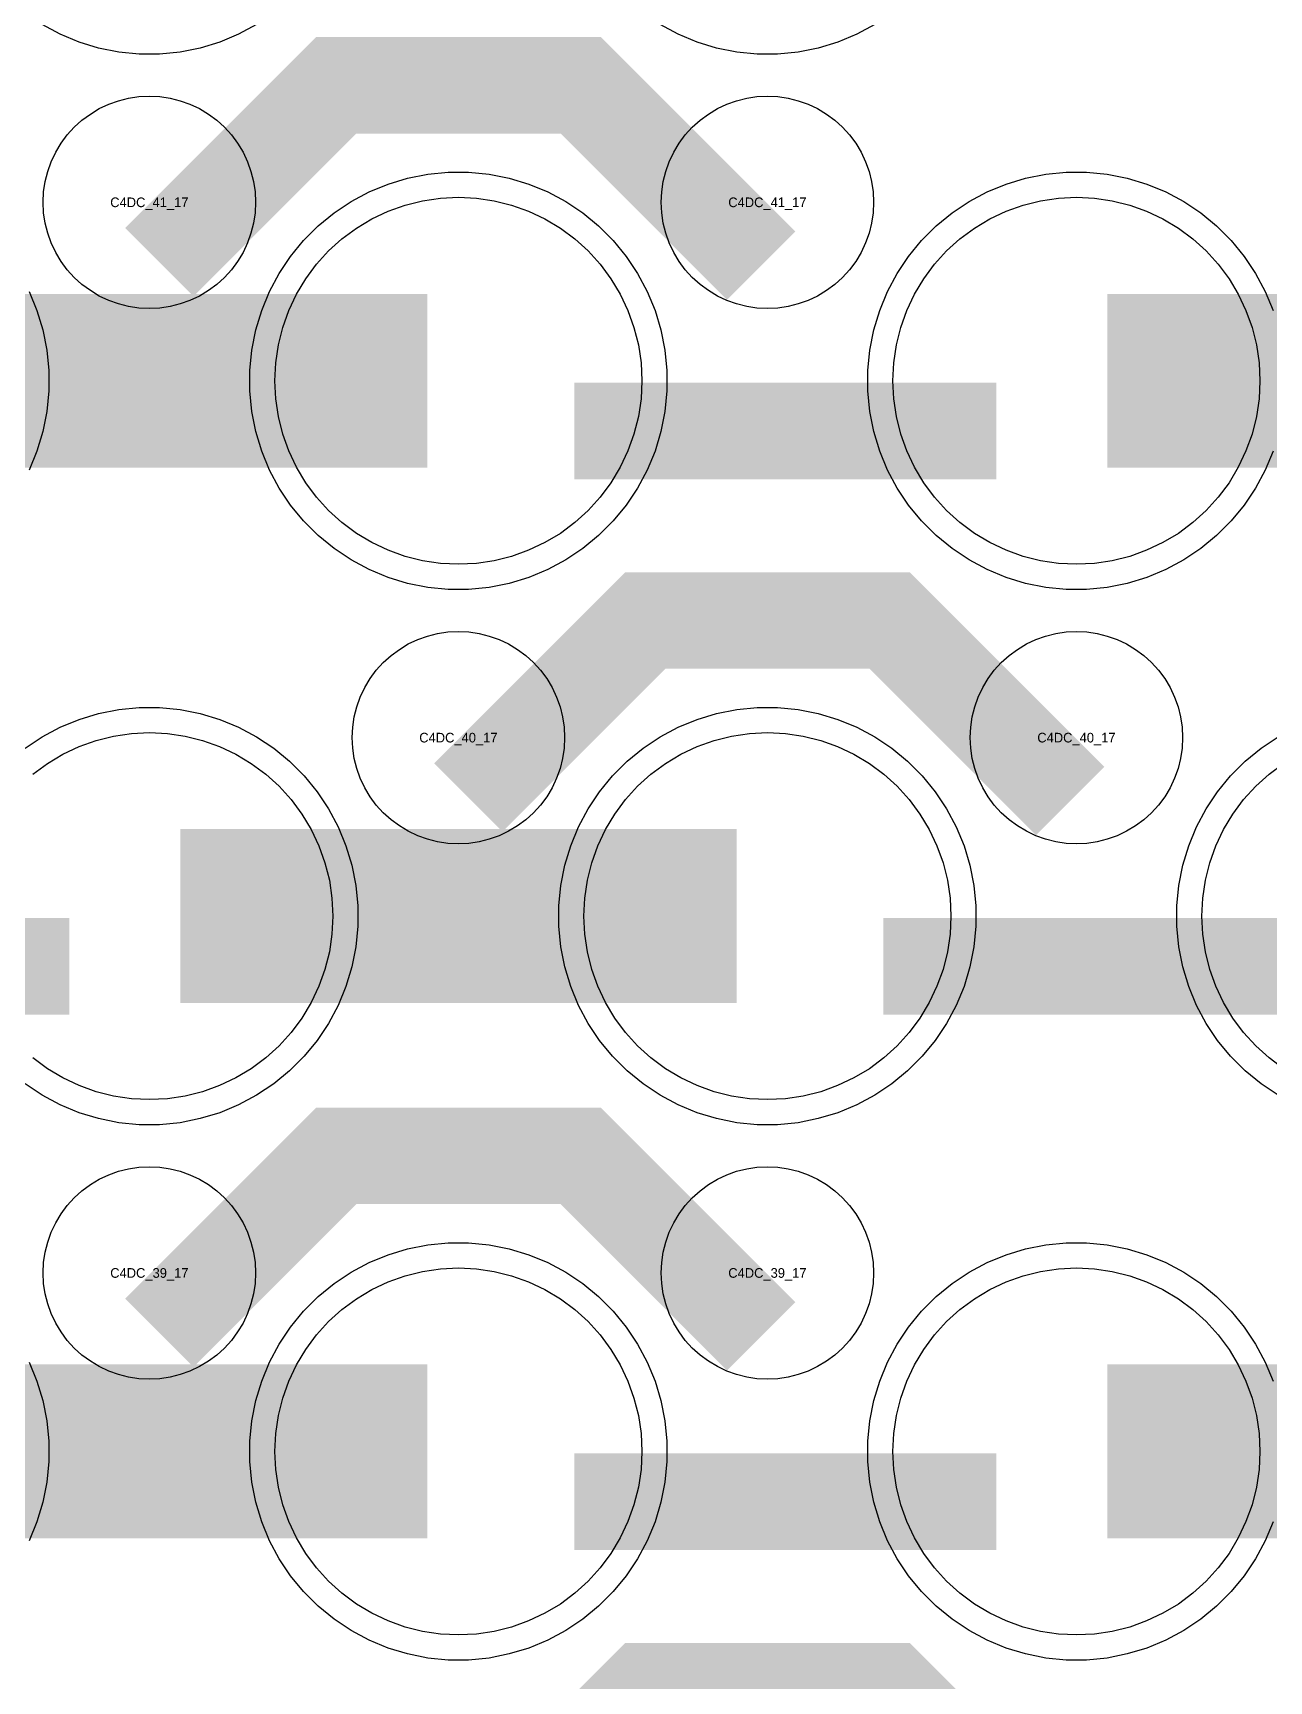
# Model space of a CAD drawing. Extents: x -11880 to 11880, y -14992 to 14992.
# Drawn here: x -6590.1 to -6270.1, y -9495 to -9068.4 of the extents above; entities that cross this region are included whole.
import ezdxf
from ezdxf.enums import TextEntityAlignment as Align

# ---------------------------------------------------------------- set-up
doc = ezdxf.new("R2010")
doc.units = 0
doc.header["$MEASUREMENT"] = 0
for name, color, linetype in [('GDS_775_DT_237', 138, 'CONTINUOUS'), ('RDL1_FS', 34, 'CONTINUOUS'), ('RDL_BS', 160, 'CONTINUOUS')]:
    doc.layers.add(name, color=color, linetype=linetype)

msp = doc.modelspace()

# ---------------------------------------------------------------- linework, layer by layer
at = {"layer": 'RDL1_FS'}
for points in [[(-6480, -9205.944), (-6484.657, -9205.715), (-6489.268, -9205.031), (-6493.791, -9203.899), (-6498.181, -9202.327), (-6502.395, -9200.335), (-6506.395, -9197.937), (-6510.14, -9195.159), (-6513.594, -9192.029), (-6516.724, -9188.575), (-6519.502, -9184.83), (-6521.9, -9180.83), (-6523.892, -9176.616), (-6525.464, -9172.226), (-6526.596, -9167.703), (-6527.28, -9163.092), (-6527.509, -9158.435), (-6527.28, -9153.778), (-6526.596, -9149.167), (-6525.464, -9144.644), (-6523.892, -9140.254), (-6521.9, -9136.04), (-6519.502, -9132.04), (-6516.724, -9128.295), (-6513.594, -9124.841), (-6510.14, -9121.711), (-6506.395, -9118.933), (-6502.395, -9116.535), (-6498.181, -9114.543), (-6493.791, -9112.971), (-6489.268, -9111.839), (-6484.657, -9111.155), (-6480, -9110.926), (-6475.343, -9111.155), (-6470.732, -9111.839), (-6466.209, -9112.971), (-6461.819, -9114.543), (-6457.605, -9116.535), (-6453.605, -9118.933), (-6449.86, -9121.711), (-6446.406, -9124.841), (-6443.276, -9128.295), (-6440.498, -9132.04), (-6438.1, -9136.04), (-6436.108, -9140.254), (-6434.536, -9144.644), (-6433.404, -9149.167), (-6432.72, -9153.778), (-6432.491, -9158.435), (-6432.72, -9163.092), (-6433.404, -9167.703), (-6434.536, -9172.226), (-6436.108, -9176.616), (-6438.1, -9180.83), (-6440.498, -9184.83), (-6443.276, -9188.575), (-6446.406, -9192.029), (-6449.86, -9195.159), (-6453.605, -9197.937), (-6457.605, -9200.335), (-6461.819, -9202.327), (-6466.209, -9203.899), (-6470.732, -9205.031), (-6475.343, -9205.715)], [(-6320, -9205.944), (-6324.657, -9205.715), (-6329.268, -9205.031), (-6333.791, -9203.899), (-6338.181, -9202.327), (-6342.395, -9200.335), (-6346.395, -9197.937), (-6350.14, -9195.159), (-6353.594, -9192.029), (-6356.724, -9188.575), (-6359.502, -9184.83), (-6361.9, -9180.83), (-6363.892, -9176.616), (-6365.464, -9172.226), (-6366.596, -9167.703), (-6367.28, -9163.092), (-6367.509, -9158.435), (-6367.28, -9153.778), (-6366.596, -9149.167), (-6365.464, -9144.644), (-6363.892, -9140.254), (-6361.9, -9136.04), (-6359.502, -9132.04), (-6356.724, -9128.295), (-6353.594, -9124.841), (-6350.14, -9121.711), (-6346.395, -9118.933), (-6342.395, -9116.535), (-6338.181, -9114.543), (-6333.791, -9112.971), (-6329.268, -9111.839), (-6324.657, -9111.155), (-6320, -9110.926), (-6315.343, -9111.155), (-6310.732, -9111.839), (-6306.209, -9112.971), (-6301.819, -9114.543), (-6297.605, -9116.535), (-6293.605, -9118.933), (-6289.86, -9121.711), (-6286.406, -9124.841), (-6283.276, -9128.295), (-6280.498, -9132.04), (-6278.1, -9136.04), (-6276.108, -9140.254), (-6274.536, -9144.644), (-6273.404, -9149.167), (-6272.72, -9153.778), (-6272.491, -9158.435), (-6272.72, -9163.092), (-6273.404, -9167.703), (-6274.536, -9172.226), (-6276.108, -9176.616), (-6278.1, -9180.83), (-6280.498, -9184.83), (-6283.276, -9188.575), (-6286.406, -9192.029), (-6289.86, -9195.159), (-6293.605, -9197.937), (-6297.605, -9200.335), (-6301.819, -9202.327), (-6306.209, -9203.899), (-6310.732, -9205.031), (-6315.343, -9205.715)]]:
    msp.add_lwpolyline(points, close=True, dxfattribs=at)
for points in [[(-6631.998, -9158.435, 45, 45, 0), (-6559.998, -9158.435, 45, 45, 0)], [(-6559.998, -9158.435, 45, 45, 0), (-6487.998, -9158.435, 45, 45, 0)], [(-6311.998, -9158.435, 45, 45, 0), (-6239.998, -9158.435, 45, 45, 0)]]:
    msp.add_lwpolyline(points, format="xyseb", dxfattribs=at)
at = {"layer": 'RDL1_FS', "color": 240, "true_color": 0xed1f24}
for points in [[(-6590.14, -9260.276), (-6586.395, -9257.498), (-6582.395, -9255.1), (-6578.181, -9253.108), (-6573.791, -9251.536), (-6569.268, -9250.404), (-6564.657, -9249.72), (-6560, -9249.491), (-6555.343, -9249.72), (-6550.732, -9250.404), (-6546.209, -9251.536), (-6541.819, -9253.108), (-6537.605, -9255.1), (-6533.605, -9257.498), (-6529.86, -9260.276), (-6526.406, -9263.406), (-6523.276, -9266.86), (-6520.498, -9270.605), (-6518.1, -9274.605), (-6516.108, -9278.819), (-6514.536, -9283.209), (-6513.404, -9287.732), (-6512.72, -9292.343), (-6512.491, -9297), (-6512.72, -9301.657), (-6513.404, -9306.268), (-6514.536, -9310.791), (-6516.108, -9315.181), (-6518.1, -9319.395), (-6520.498, -9323.395), (-6523.276, -9327.14), (-6526.406, -9330.594), (-6529.86, -9333.724), (-6533.605, -9336.502), (-6537.605, -9338.9), (-6541.819, -9340.892), (-6546.209, -9342.464), (-6550.732, -9343.596), (-6555.343, -9344.28), (-6560, -9344.509), (-6564.657, -9344.28), (-6569.268, -9343.596), (-6573.791, -9342.464), (-6578.181, -9340.892), (-6582.395, -9338.9), (-6586.395, -9336.502), (-6590.14, -9333.724)], [(-6266.395, -9336.502), (-6270.14, -9333.724), (-6273.594, -9330.594), (-6276.724, -9327.14), (-6279.502, -9323.395), (-6281.9, -9319.395), (-6283.892, -9315.181), (-6285.464, -9310.791), (-6286.596, -9306.268), (-6287.28, -9301.657), (-6287.509, -9297), (-6287.28, -9292.343), (-6286.596, -9287.732), (-6285.464, -9283.209), (-6283.892, -9278.819), (-6281.9, -9274.605), (-6279.502, -9270.605), (-6276.724, -9266.86), (-6273.594, -9263.406), (-6270.14, -9260.276), (-6266.395, -9257.498)]]:
    msp.add_lwpolyline(points, dxfattribs=at)
for points in [[(-6400, -9344.509), (-6404.657, -9344.28), (-6409.268, -9343.596), (-6413.791, -9342.464), (-6418.181, -9340.892), (-6422.395, -9338.9), (-6426.395, -9336.502), (-6430.14, -9333.724), (-6433.594, -9330.594), (-6436.724, -9327.14), (-6439.502, -9323.395), (-6441.9, -9319.395), (-6443.892, -9315.181), (-6445.464, -9310.791), (-6446.596, -9306.268), (-6447.28, -9301.657), (-6447.509, -9297), (-6447.28, -9292.343), (-6446.596, -9287.732), (-6445.464, -9283.209), (-6443.892, -9278.819), (-6441.9, -9274.605), (-6439.502, -9270.605), (-6436.724, -9266.86), (-6433.594, -9263.406), (-6430.14, -9260.276), (-6426.395, -9257.498), (-6422.395, -9255.1), (-6418.181, -9253.108), (-6413.791, -9251.536), (-6409.268, -9250.404), (-6404.657, -9249.72), (-6400, -9249.491), (-6395.343, -9249.72), (-6390.732, -9250.404), (-6386.209, -9251.536), (-6381.819, -9253.108), (-6377.605, -9255.1), (-6373.605, -9257.498), (-6369.86, -9260.276), (-6366.406, -9263.406), (-6363.276, -9266.86), (-6360.498, -9270.605), (-6358.1, -9274.605), (-6356.108, -9278.819), (-6354.536, -9283.209), (-6353.404, -9287.732), (-6352.72, -9292.343), (-6352.491, -9297), (-6352.72, -9301.657), (-6353.404, -9306.268), (-6354.536, -9310.791), (-6356.108, -9315.181), (-6358.1, -9319.395), (-6360.498, -9323.395), (-6363.276, -9327.14), (-6366.406, -9330.594), (-6369.86, -9333.724), (-6373.605, -9336.502), (-6377.605, -9338.9), (-6381.819, -9340.892), (-6386.209, -9342.464), (-6390.732, -9343.596), (-6395.343, -9344.28)], [(-6480, -9483.074), (-6484.657, -9482.845), (-6489.268, -9482.161), (-6493.791, -9481.029), (-6498.181, -9479.457), (-6502.395, -9477.465), (-6506.395, -9475.067), (-6510.14, -9472.289), (-6513.594, -9469.159), (-6516.724, -9465.705), (-6519.502, -9461.96), (-6521.9, -9457.96), (-6523.892, -9453.746), (-6525.464, -9449.356), (-6526.596, -9444.833), (-6527.28, -9440.222), (-6527.509, -9435.565), (-6527.28, -9430.908), (-6526.596, -9426.297), (-6525.464, -9421.774), (-6523.892, -9417.384), (-6521.9, -9413.17), (-6519.502, -9409.17), (-6516.724, -9405.425), (-6513.594, -9401.971), (-6510.14, -9398.841), (-6506.395, -9396.063), (-6502.395, -9393.665), (-6498.181, -9391.673), (-6493.791, -9390.101), (-6489.268, -9388.969), (-6484.657, -9388.285), (-6480, -9388.056), (-6475.343, -9388.285), (-6470.732, -9388.969), (-6466.209, -9390.101), (-6461.819, -9391.673), (-6457.605, -9393.665), (-6453.605, -9396.063), (-6449.86, -9398.841), (-6446.406, -9401.971), (-6443.276, -9405.425), (-6440.498, -9409.17), (-6438.1, -9413.17), (-6436.108, -9417.384), (-6434.536, -9421.774), (-6433.404, -9426.297), (-6432.72, -9430.908), (-6432.491, -9435.565), (-6432.72, -9440.222), (-6433.404, -9444.833), (-6434.536, -9449.356), (-6436.108, -9453.746), (-6438.1, -9457.96), (-6440.498, -9461.96), (-6443.276, -9465.705), (-6446.406, -9469.159), (-6449.86, -9472.289), (-6453.605, -9475.067), (-6457.605, -9477.465), (-6461.819, -9479.457), (-6466.209, -9481.029), (-6470.732, -9482.161), (-6475.343, -9482.845)], [(-6320, -9483.074), (-6324.657, -9482.845), (-6329.268, -9482.161), (-6333.791, -9481.029), (-6338.181, -9479.457), (-6342.395, -9477.465), (-6346.395, -9475.067), (-6350.14, -9472.289), (-6353.594, -9469.159), (-6356.724, -9465.705), (-6359.502, -9461.96), (-6361.9, -9457.96), (-6363.892, -9453.746), (-6365.464, -9449.356), (-6366.596, -9444.833), (-6367.28, -9440.222), (-6367.509, -9435.565), (-6367.28, -9430.908), (-6366.596, -9426.297), (-6365.464, -9421.774), (-6363.892, -9417.384), (-6361.9, -9413.17), (-6359.502, -9409.17), (-6356.724, -9405.425), (-6353.594, -9401.971), (-6350.14, -9398.841), (-6346.395, -9396.063), (-6342.395, -9393.665), (-6338.181, -9391.673), (-6333.791, -9390.101), (-6329.268, -9388.969), (-6324.657, -9388.285), (-6320, -9388.056), (-6315.343, -9388.285), (-6310.732, -9388.969), (-6306.209, -9390.101), (-6301.819, -9391.673), (-6297.605, -9393.665), (-6293.605, -9396.063), (-6289.86, -9398.841), (-6286.406, -9401.971), (-6283.276, -9405.425), (-6280.498, -9409.17), (-6278.1, -9413.17), (-6276.108, -9417.384), (-6274.536, -9421.774), (-6273.404, -9426.297), (-6272.72, -9430.908), (-6272.491, -9435.565), (-6272.72, -9440.222), (-6273.404, -9444.833), (-6274.536, -9449.356), (-6276.108, -9453.746), (-6278.1, -9457.96), (-6280.498, -9461.96), (-6283.276, -9465.705), (-6286.406, -9469.159), (-6289.86, -9472.289), (-6293.605, -9475.067), (-6297.605, -9477.465), (-6301.819, -9479.457), (-6306.209, -9481.029), (-6310.732, -9482.161), (-6315.343, -9482.845)]]:
    msp.add_lwpolyline(points, close=True, dxfattribs=at)
for points in [[(-6551.998, -9297, 45, 45, 0), (-6479.998, -9297, 45, 45, 0)], [(-6479.998, -9297, 45, 45, 0), (-6407.998, -9297, 45, 45, 0)], [(-6631.998, -9435.565, 45, 45, 0), (-6559.998, -9435.565, 45, 45, 0)], [(-6559.998, -9435.565, 45, 45, 0), (-6487.998, -9435.565, 45, 45, 0)], [(-6311.998, -9435.565, 45, 45, 0), (-6239.998, -9435.565, 45, 45, 0)]]:
    msp.add_lwpolyline(points, format="xyseb", dxfattribs=at)
at = {"layer": 'RDL_BS'}
for points in [[(-6532.223, -9066.258), (-6536.885, -9068.75), (-6541.795, -9070.781), (-6546.835, -9072.312), (-6552.062, -9073.358), (-6557.356, -9073.875), (-6562.644, -9073.875), (-6567.938, -9073.358), (-6573.165, -9072.312), (-6578.205, -9070.781), (-6583.115, -9068.75), (-6587.777, -9066.258)], [(-6372.223, -9066.258), (-6376.885, -9068.75), (-6381.795, -9070.781), (-6386.835, -9072.312), (-6392.062, -9073.358), (-6397.356, -9073.875), (-6402.644, -9073.875), (-6407.938, -9073.358), (-6413.165, -9072.312), (-6418.205, -9070.781), (-6423.115, -9068.75), (-6427.777, -9066.258)], [(-6269.094, -9176.64), (-6271.125, -9181.55), (-6273.617, -9186.212), (-6276.564, -9190.626), (-6279.926, -9194.727), (-6283.708, -9198.509), (-6287.809, -9201.871), (-6292.223, -9204.818), (-6296.885, -9207.31), (-6301.795, -9209.341), (-6306.835, -9210.872), (-6312.062, -9211.918), (-6317.356, -9212.435), (-6322.644, -9212.435), (-6327.938, -9211.918), (-6333.165, -9210.872), (-6338.205, -9209.341), (-6343.115, -9207.31), (-6347.777, -9204.818), (-6352.191, -9201.871), (-6356.292, -9198.509), (-6360.074, -9194.727), (-6363.436, -9190.626), (-6366.383, -9186.212), (-6368.875, -9181.55), (-6370.906, -9176.64), (-6372.437, -9171.6), (-6373.483, -9166.373), (-6374, -9161.079), (-6374, -9155.791), (-6373.483, -9150.497), (-6372.437, -9145.27), (-6370.906, -9140.23), (-6368.875, -9135.32), (-6366.383, -9130.658), (-6363.436, -9126.244), (-6360.074, -9122.143), (-6356.292, -9118.361), (-6352.191, -9114.999), (-6347.777, -9112.052), (-6343.115, -9109.56), (-6338.205, -9107.529), (-6333.165, -9105.998), (-6327.938, -9104.952), (-6322.644, -9104.435), (-6317.356, -9104.435), (-6312.062, -9104.952), (-6306.835, -9105.998), (-6301.795, -9107.529), (-6296.885, -9109.56), (-6292.223, -9112.052), (-6287.809, -9114.999), (-6283.708, -9118.361), (-6279.926, -9122.143), (-6276.564, -9126.244), (-6273.617, -9130.658), (-6271.125, -9135.32), (-6269.094, -9140.23)], [(-6591.125, -9135.32), (-6589.094, -9140.23), (-6587.563, -9145.27), (-6586.517, -9150.497), (-6586, -9155.791), (-6586, -9161.079), (-6586.517, -9166.373), (-6587.563, -9171.6), (-6589.094, -9176.64), (-6591.125, -9181.55)]]:
    msp.add_lwpolyline(points, dxfattribs=at)
for points in [[(-6557.438, -9127.749, 25, 25, 0), (-6511.623, -9081.934, 25, 25, 0), (-6478.07, -9081.934, 25, 25, 0)], [(-6401.599, -9128.648, 25, 25, 0), (-6448.313, -9081.934, 25, 25, 0), (-6478.071, -9081.934, 25, 25, 0)], [(-6449.984, -9171.448, 25, 25, 0), (-6340.719, -9171.448, 25, 25, 0)], [(-6477.438, -9266.314, 25, 25, 0), (-6431.623, -9220.499, 25, 25, 0), (-6398.07, -9220.499, 25, 25, 0)], [(-6321.599, -9267.213, 25, 25, 0), (-6368.313, -9220.499, 25, 25, 0), (-6398.071, -9220.499, 25, 25, 0)], [(-6557.438, -9404.879, 25, 25, 0), (-6511.623, -9359.064, 25, 25, 0), (-6478.07, -9359.064, 25, 25, 0)], [(-6401.599, -9405.778, 25, 25, 0), (-6448.313, -9359.064, 25, 25, 0), (-6478.071, -9359.064, 25, 25, 0)], [(-6477.438, -9543.444, 25, 25, 0), (-6431.623, -9497.629, 25, 25, 0), (-6398.07, -9497.629, 25, 25, 0)], [(-6321.599, -9544.343, 25, 25, 0), (-6368.313, -9497.629, 25, 25, 0), (-6398.071, -9497.629, 25, 25, 0)]]:
    msp.add_lwpolyline(points, format="xyseb", dxfattribs=at)
for points in [[(-6560, -9139.741), (-6562.693, -9139.609), (-6565.365, -9139.213), (-6567.984, -9138.556), (-6570.519, -9137.649), (-6572.956, -9136.497), (-6575.28, -9135.104), (-6577.443, -9133.501), (-6579.442, -9131.689), (-6581.254, -9129.69), (-6582.857, -9127.527), (-6584.25, -9125.203), (-6585.402, -9122.766), (-6586.309, -9120.231), (-6586.966, -9117.612), (-6587.362, -9114.94), (-6587.494, -9112.247), (-6587.362, -9109.554), (-6586.966, -9106.882), (-6586.309, -9104.263), (-6585.402, -9101.728), (-6584.25, -9099.291), (-6582.857, -9096.967), (-6581.254, -9094.804), (-6579.442, -9092.805), (-6577.443, -9090.993), (-6575.28, -9089.39), (-6572.956, -9087.997), (-6570.519, -9086.845), (-6567.984, -9085.938), (-6565.365, -9085.281), (-6562.693, -9084.885), (-6560, -9084.753), (-6557.307, -9084.885), (-6554.635, -9085.281), (-6552.016, -9085.938), (-6549.481, -9086.845), (-6547.044, -9087.997), (-6544.72, -9089.39), (-6542.557, -9090.993), (-6540.558, -9092.805), (-6538.746, -9094.804), (-6537.143, -9096.967), (-6535.75, -9099.291), (-6534.598, -9101.728), (-6533.691, -9104.263), (-6533.034, -9106.882), (-6532.638, -9109.554), (-6532.506, -9112.247), (-6532.638, -9114.94), (-6533.034, -9117.612), (-6533.691, -9120.231), (-6534.598, -9122.766), (-6535.75, -9125.203), (-6537.143, -9127.527), (-6538.746, -9129.69), (-6540.558, -9131.689), (-6542.557, -9133.501), (-6544.72, -9135.104), (-6547.044, -9136.497), (-6549.481, -9137.649), (-6552.016, -9138.556), (-6554.635, -9139.213), (-6557.307, -9139.609)], [(-6400, -9139.741), (-6402.693, -9139.609), (-6405.365, -9139.213), (-6407.984, -9138.556), (-6410.519, -9137.649), (-6412.956, -9136.497), (-6415.28, -9135.104), (-6417.443, -9133.501), (-6419.442, -9131.689), (-6421.254, -9129.69), (-6422.857, -9127.527), (-6424.25, -9125.203), (-6425.402, -9122.766), (-6426.309, -9120.231), (-6426.966, -9117.612), (-6427.362, -9114.94), (-6427.494, -9112.247), (-6427.362, -9109.554), (-6426.966, -9106.882), (-6426.309, -9104.263), (-6425.402, -9101.728), (-6424.25, -9099.291), (-6422.857, -9096.967), (-6421.254, -9094.804), (-6419.442, -9092.805), (-6417.443, -9090.993), (-6415.28, -9089.39), (-6412.956, -9087.997), (-6410.519, -9086.845), (-6407.984, -9085.938), (-6405.365, -9085.281), (-6402.693, -9084.885), (-6400, -9084.753), (-6397.307, -9084.885), (-6394.635, -9085.281), (-6392.016, -9085.938), (-6389.481, -9086.845), (-6387.044, -9087.997), (-6384.72, -9089.39), (-6382.557, -9090.993), (-6380.558, -9092.805), (-6378.746, -9094.804), (-6377.143, -9096.967), (-6375.75, -9099.291), (-6374.598, -9101.728), (-6373.691, -9104.263), (-6373.034, -9106.882), (-6372.638, -9109.554), (-6372.506, -9112.247), (-6372.638, -9114.94), (-6373.034, -9117.612), (-6373.691, -9120.231), (-6374.598, -9122.766), (-6375.75, -9125.203), (-6377.143, -9127.527), (-6378.746, -9129.69), (-6380.558, -9131.689), (-6382.557, -9133.501), (-6384.72, -9135.104), (-6387.044, -9136.497), (-6389.481, -9137.649), (-6392.016, -9138.556), (-6394.635, -9139.213), (-6397.307, -9139.609)], [(-6482.644, -9212.435), (-6487.938, -9211.918), (-6493.165, -9210.872), (-6498.205, -9209.341), (-6503.115, -9207.31), (-6507.777, -9204.818), (-6512.191, -9201.871), (-6516.292, -9198.509), (-6520.074, -9194.727), (-6523.436, -9190.626), (-6526.383, -9186.212), (-6528.875, -9181.55), (-6530.906, -9176.64), (-6532.437, -9171.6), (-6533.483, -9166.373), (-6534, -9161.079), (-6534, -9155.791), (-6533.483, -9150.497), (-6532.437, -9145.27), (-6530.906, -9140.23), (-6528.875, -9135.32), (-6526.383, -9130.658), (-6523.436, -9126.244), (-6520.074, -9122.143), (-6516.292, -9118.361), (-6512.191, -9114.999), (-6507.777, -9112.052), (-6503.115, -9109.56), (-6498.205, -9107.529), (-6493.165, -9105.998), (-6487.938, -9104.952), (-6482.644, -9104.435), (-6477.356, -9104.435), (-6472.062, -9104.952), (-6466.835, -9105.998), (-6461.795, -9107.529), (-6456.885, -9109.56), (-6452.223, -9112.052), (-6447.809, -9114.999), (-6443.708, -9118.361), (-6439.926, -9122.143), (-6436.564, -9126.244), (-6433.617, -9130.658), (-6431.125, -9135.32), (-6429.094, -9140.23), (-6427.563, -9145.27), (-6426.517, -9150.497), (-6426, -9155.791), (-6426, -9161.079), (-6426.517, -9166.373), (-6427.563, -9171.6), (-6429.094, -9176.64), (-6431.125, -9181.55), (-6433.617, -9186.212), (-6436.564, -9190.626), (-6439.926, -9194.727), (-6443.708, -9198.509), (-6447.809, -9201.871), (-6452.223, -9204.818), (-6456.885, -9207.31), (-6461.795, -9209.341), (-6466.835, -9210.872), (-6472.062, -9211.918), (-6477.356, -9212.435)], [(-6480, -9278.306), (-6482.693, -9278.174), (-6485.365, -9277.778), (-6487.984, -9277.121), (-6490.519, -9276.214), (-6492.956, -9275.062), (-6495.28, -9273.669), (-6497.443, -9272.066), (-6499.442, -9270.254), (-6501.254, -9268.255), (-6502.857, -9266.092), (-6504.25, -9263.768), (-6505.402, -9261.331), (-6506.309, -9258.796), (-6506.966, -9256.177), (-6507.362, -9253.505), (-6507.494, -9250.812), (-6507.362, -9248.119), (-6506.966, -9245.447), (-6506.309, -9242.828), (-6505.402, -9240.293), (-6504.25, -9237.856), (-6502.857, -9235.532), (-6501.254, -9233.369), (-6499.442, -9231.37), (-6497.443, -9229.558), (-6495.28, -9227.955), (-6492.956, -9226.562), (-6490.519, -9225.41), (-6487.984, -9224.503), (-6485.365, -9223.846), (-6482.693, -9223.45), (-6480, -9223.318), (-6477.307, -9223.45), (-6474.635, -9223.846), (-6472.016, -9224.503), (-6469.481, -9225.41), (-6467.044, -9226.562), (-6464.72, -9227.955), (-6462.557, -9229.558), (-6460.558, -9231.37), (-6458.746, -9233.369), (-6457.143, -9235.532), (-6455.75, -9237.856), (-6454.598, -9240.293), (-6453.691, -9242.828), (-6453.034, -9245.447), (-6452.638, -9248.119), (-6452.506, -9250.812), (-6452.638, -9253.505), (-6453.034, -9256.177), (-6453.691, -9258.796), (-6454.598, -9261.331), (-6455.75, -9263.768), (-6457.143, -9266.092), (-6458.746, -9268.255), (-6460.558, -9270.254), (-6462.557, -9272.066), (-6464.72, -9273.669), (-6467.044, -9275.062), (-6469.481, -9276.214), (-6472.016, -9277.121), (-6474.635, -9277.778), (-6477.307, -9278.174)], [(-6320, -9278.306), (-6322.693, -9278.174), (-6325.365, -9277.778), (-6327.984, -9277.121), (-6330.519, -9276.214), (-6332.956, -9275.062), (-6335.28, -9273.669), (-6337.443, -9272.066), (-6339.442, -9270.254), (-6341.254, -9268.255), (-6342.857, -9266.092), (-6344.25, -9263.768), (-6345.402, -9261.331), (-6346.309, -9258.796), (-6346.966, -9256.177), (-6347.362, -9253.505), (-6347.494, -9250.812), (-6347.362, -9248.119), (-6346.966, -9245.447), (-6346.309, -9242.828), (-6345.402, -9240.293), (-6344.25, -9237.856), (-6342.857, -9235.532), (-6341.254, -9233.369), (-6339.442, -9231.37), (-6337.443, -9229.558), (-6335.28, -9227.955), (-6332.956, -9226.562), (-6330.519, -9225.41), (-6327.984, -9224.503), (-6325.365, -9223.846), (-6322.693, -9223.45), (-6320, -9223.318), (-6317.307, -9223.45), (-6314.635, -9223.846), (-6312.016, -9224.503), (-6309.481, -9225.41), (-6307.044, -9226.562), (-6304.72, -9227.955), (-6302.557, -9229.558), (-6300.558, -9231.37), (-6298.746, -9233.369), (-6297.143, -9235.532), (-6295.75, -9237.856), (-6294.598, -9240.293), (-6293.691, -9242.828), (-6293.034, -9245.447), (-6292.638, -9248.119), (-6292.506, -9250.812), (-6292.638, -9253.505), (-6293.034, -9256.177), (-6293.691, -9258.796), (-6294.598, -9261.331), (-6295.75, -9263.768), (-6297.143, -9266.092), (-6298.746, -9268.255), (-6300.558, -9270.254), (-6302.557, -9272.066), (-6304.72, -9273.669), (-6307.044, -9275.062), (-6309.481, -9276.214), (-6312.016, -9277.121), (-6314.635, -9277.778), (-6317.307, -9278.174)], [(-6560, -9416.871), (-6562.693, -9416.739), (-6565.365, -9416.343), (-6567.984, -9415.686), (-6570.519, -9414.779), (-6572.956, -9413.627), (-6575.28, -9412.234), (-6577.443, -9410.631), (-6579.442, -9408.819), (-6581.254, -9406.82), (-6582.857, -9404.657), (-6584.25, -9402.333), (-6585.402, -9399.896), (-6586.309, -9397.361), (-6586.966, -9394.742), (-6587.362, -9392.07), (-6587.494, -9389.377), (-6587.362, -9386.684), (-6586.966, -9384.012), (-6586.309, -9381.393), (-6585.402, -9378.858), (-6584.25, -9376.421), (-6582.857, -9374.097), (-6581.254, -9371.934), (-6579.442, -9369.935), (-6577.443, -9368.123), (-6575.28, -9366.52), (-6572.956, -9365.127), (-6570.519, -9363.975), (-6567.984, -9363.068), (-6565.365, -9362.411), (-6562.693, -9362.015), (-6560, -9361.883), (-6557.307, -9362.015), (-6554.635, -9362.411), (-6552.016, -9363.068), (-6549.481, -9363.975), (-6547.044, -9365.127), (-6544.72, -9366.52), (-6542.557, -9368.123), (-6540.558, -9369.935), (-6538.746, -9371.934), (-6537.143, -9374.097), (-6535.75, -9376.421), (-6534.598, -9378.858), (-6533.691, -9381.393), (-6533.034, -9384.012), (-6532.638, -9386.684), (-6532.506, -9389.377), (-6532.638, -9392.07), (-6533.034, -9394.742), (-6533.691, -9397.361), (-6534.598, -9399.896), (-6535.75, -9402.333), (-6537.143, -9404.657), (-6538.746, -9406.82), (-6540.558, -9408.819), (-6542.557, -9410.631), (-6544.72, -9412.234), (-6547.044, -9413.627), (-6549.481, -9414.779), (-6552.016, -9415.686), (-6554.635, -9416.343), (-6557.307, -9416.739)], [(-6400, -9416.871), (-6402.693, -9416.739), (-6405.365, -9416.343), (-6407.984, -9415.686), (-6410.519, -9414.779), (-6412.956, -9413.627), (-6415.28, -9412.234), (-6417.443, -9410.631), (-6419.442, -9408.819), (-6421.254, -9406.82), (-6422.857, -9404.657), (-6424.25, -9402.333), (-6425.402, -9399.896), (-6426.309, -9397.361), (-6426.966, -9394.742), (-6427.362, -9392.07), (-6427.494, -9389.377), (-6427.362, -9386.684), (-6426.966, -9384.012), (-6426.309, -9381.393), (-6425.402, -9378.858), (-6424.25, -9376.421), (-6422.857, -9374.097), (-6421.254, -9371.934), (-6419.442, -9369.935), (-6417.443, -9368.123), (-6415.28, -9366.52), (-6412.956, -9365.127), (-6410.519, -9363.975), (-6407.984, -9363.068), (-6405.365, -9362.411), (-6402.693, -9362.015), (-6400, -9361.883), (-6397.307, -9362.015), (-6394.635, -9362.411), (-6392.016, -9363.068), (-6389.481, -9363.975), (-6387.044, -9365.127), (-6384.72, -9366.52), (-6382.557, -9368.123), (-6380.558, -9369.935), (-6378.746, -9371.934), (-6377.143, -9374.097), (-6375.75, -9376.421), (-6374.598, -9378.858), (-6373.691, -9381.393), (-6373.034, -9384.012), (-6372.638, -9386.684), (-6372.506, -9389.377), (-6372.638, -9392.07), (-6373.034, -9394.742), (-6373.691, -9397.361), (-6374.598, -9399.896), (-6375.75, -9402.333), (-6377.143, -9404.657), (-6378.746, -9406.82), (-6380.558, -9408.819), (-6382.557, -9410.631), (-6384.72, -9412.234), (-6387.044, -9413.627), (-6389.481, -9414.779), (-6392.016, -9415.686), (-6394.635, -9416.343), (-6397.307, -9416.739)]]:
    msp.add_lwpolyline(points, close=True, dxfattribs=at)
at = {"layer": 'RDL_BS', "color": 240, "true_color": 0xed1f24}
for points in [[(-6592.191, -9253.564), (-6587.777, -9250.617), (-6583.115, -9248.125), (-6578.205, -9246.094), (-6573.165, -9244.563), (-6567.938, -9243.517), (-6562.644, -9243), (-6557.356, -9243), (-6552.062, -9243.517), (-6546.835, -9244.563), (-6541.795, -9246.094), (-6536.885, -9248.125), (-6532.223, -9250.617), (-6527.809, -9253.564), (-6523.708, -9256.926), (-6519.926, -9260.708), (-6516.564, -9264.809), (-6513.617, -9269.223), (-6511.125, -9273.885), (-6509.094, -9278.795), (-6507.563, -9283.835), (-6506.517, -9289.062), (-6506, -9294.356), (-6506, -9299.644), (-6506.517, -9304.938), (-6507.563, -9310.165), (-6509.094, -9315.205), (-6511.125, -9320.115), (-6513.617, -9324.777), (-6516.564, -9329.191), (-6519.926, -9333.292), (-6523.708, -9337.074), (-6527.809, -9340.436), (-6532.223, -9343.383), (-6536.885, -9345.875), (-6541.795, -9347.906), (-6546.835, -9349.437), (-6552.062, -9350.483), (-6557.356, -9351), (-6562.644, -9351), (-6567.938, -9350.483), (-6573.165, -9349.437), (-6578.205, -9347.906), (-6583.115, -9345.875), (-6587.777, -9343.383), (-6592.191, -9340.436)], [(-6267.777, -9343.383), (-6272.191, -9340.436), (-6276.292, -9337.074), (-6280.074, -9333.292), (-6283.436, -9329.191), (-6286.383, -9324.777), (-6288.875, -9320.115), (-6290.906, -9315.205), (-6292.437, -9310.165), (-6293.483, -9304.938), (-6294, -9299.644), (-6294, -9294.356), (-6293.483, -9289.062), (-6292.437, -9283.835), (-6290.906, -9278.795), (-6288.875, -9273.885), (-6286.383, -9269.223), (-6283.436, -9264.809), (-6280.074, -9260.708), (-6276.292, -9256.926), (-6272.191, -9253.564), (-6267.777, -9250.617)], [(-6269.094, -9453.77), (-6271.125, -9458.68), (-6273.617, -9463.342), (-6276.564, -9467.756), (-6279.926, -9471.857), (-6283.708, -9475.639), (-6287.809, -9479.001), (-6292.223, -9481.948), (-6296.885, -9484.44), (-6301.795, -9486.471), (-6306.835, -9488.002), (-6312.062, -9489.048), (-6317.356, -9489.565), (-6322.644, -9489.565), (-6327.938, -9489.048), (-6333.165, -9488.002), (-6338.205, -9486.471), (-6343.115, -9484.44), (-6347.777, -9481.948), (-6352.191, -9479.001), (-6356.292, -9475.639), (-6360.074, -9471.857), (-6363.436, -9467.756), (-6366.383, -9463.342), (-6368.875, -9458.68), (-6370.906, -9453.77), (-6372.437, -9448.73), (-6373.483, -9443.503), (-6374, -9438.209), (-6374, -9432.921), (-6373.483, -9427.627), (-6372.437, -9422.4), (-6370.906, -9417.36), (-6368.875, -9412.45), (-6366.383, -9407.788), (-6363.436, -9403.374), (-6360.074, -9399.273), (-6356.292, -9395.491), (-6352.191, -9392.129), (-6347.777, -9389.182), (-6343.115, -9386.69), (-6338.205, -9384.659), (-6333.165, -9383.128), (-6327.938, -9382.082), (-6322.644, -9381.565), (-6317.356, -9381.565), (-6312.062, -9382.082), (-6306.835, -9383.128), (-6301.795, -9384.659), (-6296.885, -9386.69), (-6292.223, -9389.182), (-6287.809, -9392.129), (-6283.708, -9395.491), (-6279.926, -9399.273), (-6276.564, -9403.374), (-6273.617, -9407.788), (-6271.125, -9412.45), (-6269.094, -9417.36)], [(-6591.125, -9412.45), (-6589.094, -9417.36), (-6587.563, -9422.4), (-6586.517, -9427.627), (-6586, -9432.921), (-6586, -9438.209), (-6586.517, -9443.503), (-6587.563, -9448.73), (-6589.094, -9453.77), (-6591.125, -9458.68)]]:
    msp.add_lwpolyline(points, dxfattribs=at)
for points in [[(-6402.644, -9351), (-6407.938, -9350.483), (-6413.165, -9349.437), (-6418.205, -9347.906), (-6423.115, -9345.875), (-6427.777, -9343.383), (-6432.191, -9340.436), (-6436.292, -9337.074), (-6440.074, -9333.292), (-6443.436, -9329.191), (-6446.383, -9324.777), (-6448.875, -9320.115), (-6450.906, -9315.205), (-6452.437, -9310.165), (-6453.483, -9304.938), (-6454, -9299.644), (-6454, -9294.356), (-6453.483, -9289.062), (-6452.437, -9283.835), (-6450.906, -9278.795), (-6448.875, -9273.885), (-6446.383, -9269.223), (-6443.436, -9264.809), (-6440.074, -9260.708), (-6436.292, -9256.926), (-6432.191, -9253.564), (-6427.777, -9250.617), (-6423.115, -9248.125), (-6418.205, -9246.094), (-6413.165, -9244.563), (-6407.938, -9243.517), (-6402.644, -9243), (-6397.356, -9243), (-6392.062, -9243.517), (-6386.835, -9244.563), (-6381.795, -9246.094), (-6376.885, -9248.125), (-6372.223, -9250.617), (-6367.809, -9253.564), (-6363.708, -9256.926), (-6359.926, -9260.708), (-6356.564, -9264.809), (-6353.617, -9269.223), (-6351.125, -9273.885), (-6349.094, -9278.795), (-6347.563, -9283.835), (-6346.517, -9289.062), (-6346, -9294.356), (-6346, -9299.644), (-6346.517, -9304.938), (-6347.563, -9310.165), (-6349.094, -9315.205), (-6351.125, -9320.115), (-6353.617, -9324.777), (-6356.564, -9329.191), (-6359.926, -9333.292), (-6363.708, -9337.074), (-6367.809, -9340.436), (-6372.223, -9343.383), (-6376.885, -9345.875), (-6381.795, -9347.906), (-6386.835, -9349.437), (-6392.062, -9350.483), (-6397.356, -9351)], [(-6482.644, -9489.565), (-6487.938, -9489.048), (-6493.165, -9488.002), (-6498.205, -9486.471), (-6503.115, -9484.44), (-6507.777, -9481.948), (-6512.191, -9479.001), (-6516.292, -9475.639), (-6520.074, -9471.857), (-6523.436, -9467.756), (-6526.383, -9463.342), (-6528.875, -9458.68), (-6530.906, -9453.77), (-6532.437, -9448.73), (-6533.483, -9443.503), (-6534, -9438.209), (-6534, -9432.921), (-6533.483, -9427.627), (-6532.437, -9422.4), (-6530.906, -9417.36), (-6528.875, -9412.45), (-6526.383, -9407.788), (-6523.436, -9403.374), (-6520.074, -9399.273), (-6516.292, -9395.491), (-6512.191, -9392.129), (-6507.777, -9389.182), (-6503.115, -9386.69), (-6498.205, -9384.659), (-6493.165, -9383.128), (-6487.938, -9382.082), (-6482.644, -9381.565), (-6477.356, -9381.565), (-6472.062, -9382.082), (-6466.835, -9383.128), (-6461.795, -9384.659), (-6456.885, -9386.69), (-6452.223, -9389.182), (-6447.809, -9392.129), (-6443.708, -9395.491), (-6439.926, -9399.273), (-6436.564, -9403.374), (-6433.617, -9407.788), (-6431.125, -9412.45), (-6429.094, -9417.36), (-6427.563, -9422.4), (-6426.517, -9427.627), (-6426, -9432.921), (-6426, -9438.209), (-6426.517, -9443.503), (-6427.563, -9448.73), (-6429.094, -9453.77), (-6431.125, -9458.68), (-6433.617, -9463.342), (-6436.564, -9467.756), (-6439.926, -9471.857), (-6443.708, -9475.639), (-6447.809, -9479.001), (-6452.223, -9481.948), (-6456.885, -9484.44), (-6461.795, -9486.471), (-6466.835, -9488.002), (-6472.062, -9489.048), (-6477.356, -9489.565)]]:
    msp.add_lwpolyline(points, close=True, dxfattribs=at)
for points in [[(-6689.984, -9310.013, 25, 25, 0), (-6580.719, -9310.013, 25, 25, 0)], [(-6369.984, -9310.013, 25, 25, 0), (-6260.719, -9310.013, 25, 25, 0)], [(-6449.984, -9448.578, 25, 25, 0), (-6340.719, -9448.578, 25, 25, 0)]]:
    msp.add_lwpolyline(points, format="xyseb", dxfattribs=at)

# ---------------------------------------------------------------- texts
at = {"layer": 'GDS_775_DT_237'}
for s, p in [('C4DC_41_17', (-6560, -9112.247)), ('C4DC_41_17', (-6560, -9112.247)), ('C4DC_41_17', (-6400, -9112.247)), ('C4DC_41_17', (-6400, -9112.247)), ('C4DC_40_17', (-6480, -9250.812)), ('C4DC_40_17', (-6480, -9250.812)), ('C4DC_40_17', (-6320, -9250.812)), ('C4DC_40_17', (-6320, -9250.812)), ('C4DC_39_17', (-6560, -9389.377)), ('C4DC_39_17', (-6560, -9389.377)), ('C4DC_39_17', (-6400, -9389.377)), ('C4DC_39_17', (-6400, -9389.377))]:
    msp.add_text(s, height=2.5, dxfattribs=at).set_placement(p, align=Align.MIDDLE_CENTER)

doc.saveas('drawing.dxf')
